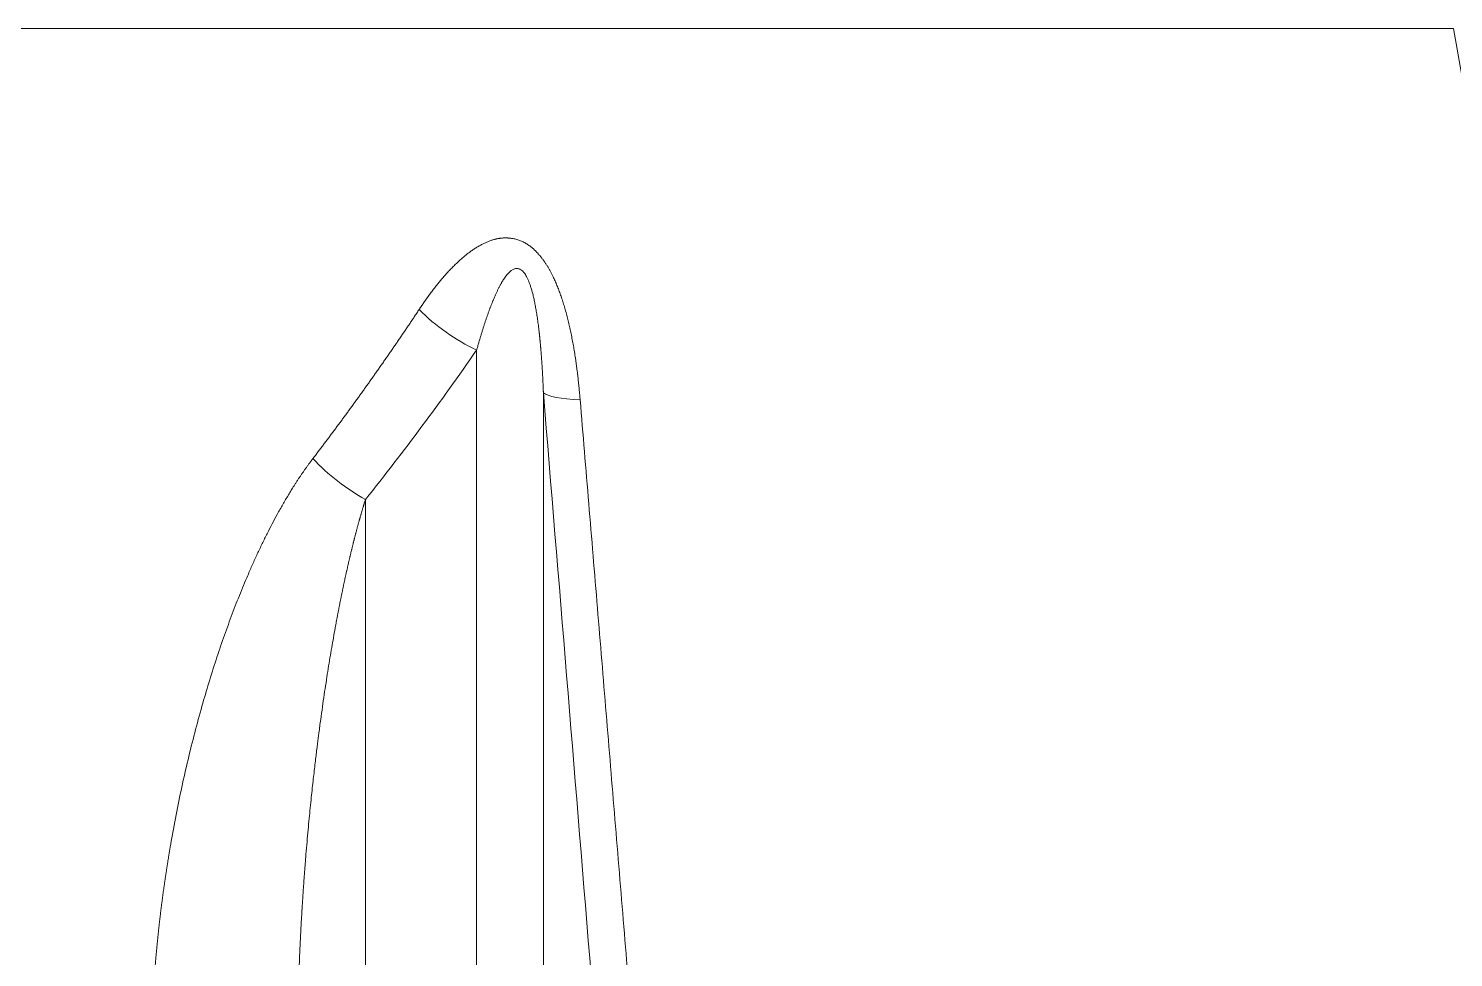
# Model space of a CAD drawing. Header units: millimetres. Extents: x 4664 to 8864, y -38 to 2932.
# Drawn here: x 5360.82 to 5397.37, y 1322.4 to 1346.22 of the extents above; entities that cross this region are included whole.
import ezdxf

# ---------------------------------------------------------------- set-up
doc = ezdxf.new("R2010")
doc.units = ezdxf.units.MM

msp = doc.modelspace()

# ---------------------------------------------------------------- linework, layer by layer
at = {"lineweight": 5}
for p, q in [((5397.37, 1346.224), (5269.819, 1346.224)), ((5400.434, 1328.845), (5397.37, 1346.224)), ((5372.316, 1298.426), (5372.316, 1337.975)), ((5374.029, 1336.88), (5374.029, 1295.445)), ((5369.467, 1334.147), (5369.467, 1298.426))]:
    msp.add_line(p, q, dxfattribs=at)
for centre, major_axis, ratio, start_param, end_param in [((5372.316, 1339.473), (-2.145, 1.49), 0.498551, 1.19806, 1.904108), ((5333.594, 1396.536), (0, 81.821), 0.677643, 3.845216, 3.914727), ((5376.597, 1337.153), (2.603, 0.213), 0.158189, 3.29336, 4.024856), ((5369.467, 1335.646), (-2.041, 1.63), 0.479988, 1.270457, 1.936854)]:
    msp.add_ellipse(centre, major_axis=major_axis, ratio=ratio, start_param=start_param, end_param=end_param, dxfattribs=at)
for points, knots in [([(5370.843, 1339.019), (5370.848, 1339.026), (5370.856, 1339.038), (5370.869, 1339.057), (5370.881, 1339.076), (5370.894, 1339.094), (5370.906, 1339.112), (5370.918, 1339.131), (5370.931, 1339.149), (5370.943, 1339.167), (5370.956, 1339.185), (5370.968, 1339.203), (5370.98, 1339.221), (5370.993, 1339.238), (5371.005, 1339.256), (5371.017, 1339.273), (5371.029, 1339.291), (5371.042, 1339.308), (5371.054, 1339.325), (5371.066, 1339.342), (5371.078, 1339.359), (5371.09, 1339.375), (5371.102, 1339.392), (5371.115, 1339.409), (5371.127, 1339.425), (5371.139, 1339.441), (5371.151, 1339.458), (5371.163, 1339.474), (5371.175, 1339.49), (5371.187, 1339.506), (5371.199, 1339.521), (5371.211, 1339.537), (5371.223, 1339.553), (5371.235, 1339.568), (5371.246, 1339.583), (5371.258, 1339.599), (5371.27, 1339.614), (5371.282, 1339.629), (5371.294, 1339.644), (5371.306, 1339.659), (5371.317, 1339.673), (5371.329, 1339.688), (5371.341, 1339.702), (5371.352, 1339.717), (5371.364, 1339.731), (5371.376, 1339.745), (5371.387, 1339.759), (5371.421, 1339.799), (5371.477, 1339.865), (5371.556, 1339.954), (5371.636, 1340.039), (5371.715, 1340.12), (5371.795, 1340.198), (5371.875, 1340.272), (5371.955, 1340.342), (5372.022, 1340.398), (5372.077, 1340.442), (5372.118, 1340.474), (5372.159, 1340.504), (5372.2, 1340.533), (5372.241, 1340.561), (5372.282, 1340.588), (5372.322, 1340.613), (5372.362, 1340.637), (5372.402, 1340.66), (5372.442, 1340.682), (5372.482, 1340.702), (5372.521, 1340.721), (5372.56, 1340.739), (5372.599, 1340.756), (5372.638, 1340.771), (5372.677, 1340.785), (5372.716, 1340.798), (5372.754, 1340.809), (5372.789, 1340.818), (5372.819, 1340.826), (5372.846, 1340.832), (5372.873, 1340.837), (5372.9, 1340.841), (5372.927, 1340.845), (5372.954, 1340.848), (5372.981, 1340.85), (5373.008, 1340.852), (5373.035, 1340.853), (5373.061, 1340.853), (5373.088, 1340.853), (5373.115, 1340.852), (5373.142, 1340.85), (5373.169, 1340.847), (5373.195, 1340.844), (5373.23, 1340.839), (5373.272, 1340.831), (5373.322, 1340.82), (5373.371, 1340.806), (5373.419, 1340.789), (5373.466, 1340.77), (5373.512, 1340.749), (5373.557, 1340.725), (5373.602, 1340.699), (5373.638, 1340.675), (5373.667, 1340.655), (5373.688, 1340.639), (5373.71, 1340.623), (5373.731, 1340.606), (5373.752, 1340.588), (5373.773, 1340.57), (5373.793, 1340.551), (5373.814, 1340.532), (5373.834, 1340.512), (5373.854, 1340.491), (5373.874, 1340.47), (5373.894, 1340.449), (5373.914, 1340.426), (5373.933, 1340.403), (5373.953, 1340.38), (5373.972, 1340.356), (5373.991, 1340.331), (5374.01, 1340.306), (5374.029, 1340.281), (5374.048, 1340.254), (5374.066, 1340.227), (5374.085, 1340.2), (5374.103, 1340.172), (5374.121, 1340.143), (5374.139, 1340.114), (5374.156, 1340.084), (5374.174, 1340.054), (5374.191, 1340.023), (5374.209, 1339.991), (5374.226, 1339.959), (5374.243, 1339.926), (5374.259, 1339.893), (5374.288, 1339.834), (5374.328, 1339.749), (5374.377, 1339.634), (5374.425, 1339.513), (5374.471, 1339.388), (5374.515, 1339.256), (5374.558, 1339.12), (5374.599, 1338.978), (5374.631, 1338.858), (5374.656, 1338.761), (5374.673, 1338.689), (5374.69, 1338.617), (5374.707, 1338.544), (5374.723, 1338.469), (5374.739, 1338.395), (5374.754, 1338.319), (5374.769, 1338.243), (5374.784, 1338.166), (5374.798, 1338.088), (5374.812, 1338.01), (5374.825, 1337.93), (5374.838, 1337.85), (5374.848, 1337.782), (5374.856, 1337.726), (5374.863, 1337.682), (5374.869, 1337.637), (5374.875, 1337.592), (5374.881, 1337.546), (5374.887, 1337.5), (5374.893, 1337.453), (5374.899, 1337.406), (5374.905, 1337.359), (5374.91, 1337.311), (5374.916, 1337.262), (5374.921, 1337.213), (5374.927, 1337.164), (5374.932, 1337.114), (5374.937, 1337.064), (5374.942, 1337.013), (5374.947, 1336.962), (5374.952, 1336.911), (5374.957, 1336.859), (5374.962, 1336.806), (5374.966, 1336.753), (5374.969, 1336.718), (5374.971, 1336.7)], [0, 0, 0, 0, 0.002986, 0.00596, 0.008922, 0.011871, 0.014809, 0.017735, 0.020648, 0.02355, 0.02644, 0.029317, 0.032183, 0.035036, 0.037878, 0.040708, 0.043525, 0.046331, 0.049125, 0.051907, 0.054677, 0.057436, 0.060182, 0.062917, 0.06564, 0.068351, 0.07105, 0.073737, 0.076413, 0.079077, 0.081729, 0.08437, 0.086998, 0.089615, 0.092221, 0.094815, 0.097397, 0.099967, 0.102526, 0.105074, 0.10761, 0.110134, 0.112647, 0.115148, 0.117638, 0.120116, 0.122583, 0.125039, 0.141508, 0.1577, 0.173621, 0.189279, 0.204679, 0.21983, 0.234739, 0.249416, 0.256889, 0.264252, 0.271506, 0.278653, 0.285694, 0.292631, 0.299467, 0.306202, 0.312839, 0.319381, 0.325828, 0.332185, 0.338452, 0.344634, 0.350731, 0.356748, 0.362686, 0.368549, 0.37434, 0.378405, 0.382445, 0.386459, 0.390451, 0.394422, 0.398372, 0.402304, 0.406219, 0.410119, 0.414006, 0.417881, 0.421745, 0.425601, 0.429451, 0.433295, 0.437136, 0.44441, 0.451573, 0.458637, 0.465617, 0.472525, 0.479378, 0.48619, 0.492977, 0.499753, 0.503166, 0.506588, 0.510021, 0.513467, 0.516926, 0.520402, 0.523894, 0.527404, 0.530935, 0.534488, 0.538063, 0.541663, 0.545289, 0.548942, 0.552623, 0.556334, 0.560076, 0.56385, 0.567658, 0.5715, 0.575379, 0.579294, 0.583247, 0.587239, 0.59127, 0.595343, 0.599458, 0.603616, 0.607817, 0.612063, 0.616355, 0.620693, 0.625078, 0.639076, 0.653518, 0.668424, 0.683813, 0.699701, 0.716103, 0.733035, 0.750507, 0.758932, 0.767427, 0.775995, 0.784636, 0.79335, 0.80214, 0.811004, 0.819945, 0.828964, 0.83806, 0.847235, 0.856489, 0.865824, 0.875239, 0.880357, 0.885527, 0.890749, 0.896024, 0.90135, 0.906729, 0.912161, 0.917645, 0.923183, 0.928772, 0.934415, 0.940111, 0.94586, 0.951662, 0.957517, 0.963426, 0.969388, 0.975403, 0.981472, 0.987594, 0.99377, 1, 1, 1, 1]), ([(5374.029, 1336.88), (5374.028, 1336.891), (5374.027, 1336.911), (5374.026, 1336.942), (5374.025, 1336.972), (5374.024, 1337.003), (5374.022, 1337.033), (5374.021, 1337.063), (5374.02, 1337.093), (5374.018, 1337.123), (5374.017, 1337.152), (5374.015, 1337.182), (5374.014, 1337.211), (5374.013, 1337.24), (5374.011, 1337.269), (5374.01, 1337.298), (5374.008, 1337.327), (5374.007, 1337.355), (5374.005, 1337.384), (5374.003, 1337.412), (5374.002, 1337.44), (5374, 1337.468), (5373.998, 1337.496), (5373.997, 1337.523), (5373.995, 1337.551), (5373.993, 1337.578), (5373.992, 1337.605), (5373.99, 1337.632), (5373.988, 1337.659), (5373.986, 1337.686), (5373.984, 1337.712), (5373.983, 1337.739), (5373.981, 1337.765), (5373.979, 1337.791), (5373.977, 1337.817), (5373.975, 1337.843), (5373.973, 1337.868), (5373.971, 1337.894), (5373.969, 1337.919), (5373.967, 1337.944), (5373.965, 1337.969), (5373.963, 1337.994), (5373.961, 1338.018), (5373.959, 1338.043), (5373.957, 1338.067), (5373.954, 1338.092), (5373.952, 1338.116), (5373.95, 1338.139), (5373.948, 1338.163), (5373.946, 1338.187), (5373.943, 1338.21), (5373.941, 1338.233), (5373.939, 1338.257), (5373.937, 1338.28), (5373.934, 1338.302), (5373.932, 1338.325), (5373.93, 1338.347), (5373.927, 1338.37), (5373.925, 1338.392), (5373.917, 1338.46), (5373.904, 1338.571), (5373.885, 1338.723), (5373.864, 1338.866), (5373.842, 1339.002), (5373.819, 1339.13), (5373.795, 1339.249), (5373.77, 1339.361), (5373.743, 1339.464), (5373.716, 1339.559), (5373.688, 1339.646), (5373.659, 1339.725), (5373.63, 1339.796), (5373.599, 1339.859), (5373.567, 1339.914), (5373.536, 1339.958), (5373.506, 1339.992), (5373.479, 1340.018), (5373.45, 1340.039), (5373.421, 1340.055), (5373.391, 1340.065), (5373.36, 1340.07), (5373.329, 1340.069), (5373.298, 1340.063), (5373.266, 1340.052), (5373.233, 1340.035), (5373.208, 1340.019), (5373.191, 1340.005), (5373.18, 1339.996), (5373.169, 1339.987), (5373.158, 1339.977), (5373.147, 1339.966), (5373.135, 1339.955), (5373.124, 1339.943), (5373.113, 1339.93), (5373.101, 1339.916), (5373.09, 1339.902), (5373.078, 1339.888), (5373.066, 1339.872), (5373.054, 1339.856), (5373.042, 1339.84), (5373.03, 1339.822), (5373.018, 1339.804), (5373.005, 1339.786), (5372.993, 1339.766), (5372.98, 1339.745), (5372.965, 1339.721), (5372.95, 1339.695), (5372.934, 1339.668), (5372.919, 1339.639), (5372.903, 1339.609), (5372.887, 1339.579), (5372.871, 1339.547), (5372.855, 1339.514), (5372.839, 1339.479), (5372.822, 1339.444), (5372.806, 1339.408), (5372.789, 1339.37), (5372.772, 1339.331), (5372.755, 1339.291), (5372.74, 1339.254), (5372.726, 1339.221), (5372.714, 1339.19), (5372.702, 1339.16), (5372.689, 1339.128), (5372.677, 1339.096), (5372.665, 1339.064), (5372.652, 1339.031), (5372.64, 1338.997), (5372.627, 1338.963), (5372.615, 1338.929), (5372.602, 1338.893), (5372.59, 1338.857), (5372.577, 1338.821), (5372.564, 1338.784), (5372.551, 1338.747), (5372.539, 1338.708), (5372.526, 1338.67), (5372.513, 1338.631), (5372.5, 1338.591), (5372.487, 1338.551), (5372.474, 1338.51), (5372.461, 1338.468), (5372.448, 1338.426), (5372.435, 1338.384), (5372.422, 1338.34), (5372.409, 1338.297), (5372.396, 1338.252), (5372.383, 1338.208), (5372.37, 1338.162), (5372.356, 1338.116), (5372.343, 1338.07), (5372.33, 1338.022), (5372.321, 1337.991), (5372.316, 1337.975)], [0, 0, 0, 0, 0.005086, 0.010145, 0.015177, 0.020182, 0.02516, 0.030111, 0.035036, 0.039933, 0.044804, 0.049648, 0.054465, 0.059255, 0.064019, 0.068755, 0.073465, 0.078148, 0.082804, 0.087433, 0.092036, 0.096611, 0.10116, 0.105682, 0.110178, 0.114646, 0.119088, 0.123503, 0.127891, 0.132252, 0.136587, 0.140895, 0.145176, 0.149431, 0.153659, 0.15786, 0.162034, 0.166182, 0.170303, 0.174397, 0.178465, 0.182506, 0.18652, 0.190507, 0.194468, 0.198403, 0.202311, 0.206192, 0.210046, 0.213874, 0.217676, 0.22145, 0.225198, 0.22892, 0.232615, 0.236284, 0.239926, 0.243541, 0.24713, 0.250693, 0.276511, 0.300968, 0.32407, 0.345825, 0.366241, 0.385332, 0.40311, 0.419592, 0.434801, 0.448764, 0.461516, 0.473104, 0.483591, 0.493061, 0.501627, 0.508002, 0.514019, 0.519802, 0.525487, 0.531221, 0.537146, 0.54339, 0.550064, 0.557259, 0.565046, 0.573483, 0.576339, 0.579289, 0.582334, 0.585476, 0.588716, 0.592054, 0.595493, 0.599032, 0.602674, 0.606418, 0.610265, 0.614216, 0.618272, 0.622433, 0.6267, 0.631073, 0.635552, 0.640138, 0.644832, 0.650645, 0.656641, 0.662822, 0.669189, 0.675741, 0.682481, 0.689408, 0.696522, 0.703825, 0.711317, 0.718998, 0.726868, 0.734929, 0.74318, 0.751621, 0.757686, 0.763841, 0.770087, 0.776424, 0.782852, 0.789371, 0.79598, 0.802681, 0.809473, 0.816357, 0.823331, 0.830397, 0.837555, 0.844804, 0.852144, 0.859577, 0.867101, 0.874717, 0.882424, 0.890224, 0.898115, 0.906099, 0.914174, 0.922342, 0.930601, 0.938953, 0.947397, 0.955934, 0.964562, 0.973283, 0.982096, 0.991002, 1, 1, 1, 1]), ([(5368.116, 1335.192), (5368.127, 1335.206), (5368.148, 1335.235), (5368.181, 1335.277), (5368.214, 1335.32), (5368.246, 1335.363), (5368.279, 1335.406), (5368.311, 1335.449), (5368.344, 1335.492), (5368.376, 1335.535), (5368.409, 1335.578), (5368.441, 1335.621), (5368.474, 1335.665), (5368.506, 1335.708), (5368.539, 1335.751), (5368.571, 1335.795), (5368.604, 1335.838), (5368.636, 1335.882), (5368.669, 1335.925), (5368.701, 1335.969), (5368.734, 1336.013), (5368.766, 1336.056), (5368.798, 1336.1), (5368.831, 1336.144), (5368.863, 1336.188), (5368.896, 1336.232), (5368.928, 1336.276), (5368.96, 1336.32), (5368.993, 1336.364), (5369.025, 1336.408), (5369.057, 1336.452), (5369.089, 1336.497), (5369.122, 1336.541), (5369.154, 1336.586), (5369.186, 1336.63), (5369.218, 1336.675), (5369.251, 1336.719), (5369.283, 1336.764), (5369.315, 1336.808), (5369.347, 1336.853), (5369.379, 1336.898), (5369.411, 1336.943), (5369.444, 1336.988), (5369.476, 1337.033), (5369.508, 1337.078), (5369.54, 1337.123), (5369.572, 1337.168), (5369.604, 1337.213), (5369.636, 1337.258), (5369.668, 1337.304), (5369.7, 1337.349), (5369.732, 1337.395), (5369.764, 1337.44), (5369.796, 1337.486), (5369.828, 1337.531), (5369.86, 1337.577), (5369.892, 1337.622), (5369.924, 1337.668), (5369.956, 1337.714), (5369.988, 1337.76), (5370.02, 1337.806), (5370.052, 1337.852), (5370.083, 1337.898), (5370.115, 1337.944), (5370.147, 1337.99), (5370.179, 1338.036), (5370.211, 1338.083), (5370.243, 1338.129), (5370.274, 1338.175), (5370.306, 1338.222), (5370.338, 1338.268), (5370.369, 1338.315), (5370.401, 1338.361), (5370.433, 1338.408), (5370.465, 1338.455), (5370.496, 1338.501), (5370.528, 1338.548), (5370.56, 1338.595), (5370.591, 1338.642), (5370.623, 1338.689), (5370.654, 1338.736), (5370.686, 1338.783), (5370.717, 1338.83), (5370.749, 1338.877), (5370.781, 1338.925), (5370.812, 1338.972), (5370.833, 1339.004), (5370.843, 1339.019)], [0, 0, 0, 0, 0.011365, 0.02274, 0.034124, 0.045518, 0.056921, 0.068334, 0.079756, 0.091188, 0.102629, 0.11408, 0.12554, 0.13701, 0.148489, 0.159977, 0.171476, 0.182983, 0.1945, 0.206027, 0.217563, 0.229109, 0.240664, 0.252228, 0.263803, 0.275386, 0.286979, 0.298582, 0.310194, 0.321816, 0.333447, 0.345088, 0.356738, 0.368398, 0.380067, 0.391746, 0.403434, 0.415132, 0.426839, 0.438556, 0.450282, 0.462018, 0.473763, 0.485518, 0.497283, 0.509057, 0.52084, 0.532633, 0.544436, 0.556248, 0.568069, 0.5799, 0.591741, 0.603591, 0.615451, 0.62732, 0.639199, 0.651087, 0.662985, 0.674893, 0.68681, 0.698736, 0.710672, 0.722618, 0.734573, 0.746537, 0.758511, 0.770495, 0.782488, 0.794491, 0.806504, 0.818525, 0.830557, 0.842598, 0.854648, 0.866708, 0.878778, 0.890857, 0.902946, 0.915044, 0.927152, 0.93927, 0.951397, 0.963533, 0.975679, 0.987835, 1, 1, 1, 1]), ([(5374.971, 1336.7), (5375.007, 1336.258), (5375.081, 1335.371), (5375.192, 1334.039), (5375.303, 1332.702), (5375.414, 1331.359), (5375.526, 1330.011), (5375.638, 1328.657), (5375.751, 1327.298), (5375.864, 1325.934), (5375.978, 1324.564), (5376.092, 1323.189), (5376.207, 1321.808), (5376.322, 1320.422), (5376.437, 1319.031), (5376.553, 1317.635), (5376.67, 1316.232), (5376.787, 1314.825), (5376.904, 1313.412), (5377.021, 1311.994), (5377.14, 1310.57), (5377.258, 1309.142), (5377.337, 1308.187), (5377.377, 1307.709)], [0, 0, 0, 0, 0.045765, 0.091716, 0.137852, 0.184173, 0.23068, 0.277372, 0.324249, 0.371312, 0.41856, 0.465994, 0.513613, 0.561418, 0.609407, 0.657583, 0.705943, 0.754489, 0.803221, 0.852137, 0.901239, 0.950527, 1, 1, 1, 1]), ([(5364.037, 1321.694), (5364.037, 1321.705), (5364.039, 1321.727), (5364.041, 1321.761), (5364.044, 1321.795), (5364.046, 1321.829), (5364.048, 1321.863), (5364.051, 1321.897), (5364.053, 1321.93), (5364.056, 1321.964), (5364.058, 1321.998), (5364.061, 1322.032), (5364.063, 1322.066), (5364.066, 1322.1), (5364.069, 1322.134), (5364.071, 1322.167), (5364.074, 1322.201), (5364.077, 1322.235), (5364.08, 1322.269), (5364.082, 1322.303), (5364.085, 1322.337), (5364.088, 1322.371), (5364.091, 1322.405), (5364.094, 1322.439), (5364.097, 1322.472), (5364.1, 1322.506), (5364.103, 1322.54), (5364.106, 1322.574), (5364.11, 1322.608), (5364.113, 1322.642), (5364.116, 1322.676), (5364.119, 1322.71), (5364.123, 1322.744), (5364.126, 1322.778), (5364.129, 1322.812), (5364.133, 1322.846), (5364.136, 1322.88), (5364.14, 1322.914), (5364.143, 1322.947), (5364.147, 1322.981), (5364.15, 1323.015), (5364.154, 1323.049), (5364.157, 1323.083), (5364.161, 1323.117), (5364.165, 1323.151), (5364.169, 1323.185), (5364.172, 1323.219), (5364.176, 1323.253), (5364.18, 1323.287), (5364.184, 1323.321), (5364.188, 1323.355), (5364.192, 1323.389), (5364.196, 1323.423), (5364.2, 1323.457), (5364.204, 1323.491), (5364.208, 1323.525), (5364.212, 1323.559), (5364.216, 1323.593), (5364.221, 1323.627), (5364.225, 1323.661), (5364.229, 1323.695), (5364.233, 1323.729), (5364.238, 1323.763), (5364.242, 1323.797), (5364.247, 1323.831), (5364.251, 1323.865), (5364.255, 1323.899), (5364.26, 1323.933), (5364.265, 1323.968), (5364.269, 1324.002), (5364.274, 1324.036), (5364.278, 1324.07), (5364.283, 1324.104), (5364.288, 1324.138), (5364.293, 1324.172), (5364.297, 1324.206), (5364.302, 1324.24), (5364.307, 1324.274), (5364.312, 1324.308), (5364.317, 1324.342), (5364.322, 1324.376), (5364.327, 1324.41), (5364.332, 1324.445), (5364.337, 1324.479), (5364.342, 1324.513), (5364.347, 1324.547), (5364.352, 1324.581), (5364.358, 1324.615), (5364.363, 1324.649), (5364.368, 1324.683), (5364.373, 1324.717), (5364.379, 1324.752), (5364.384, 1324.786), (5364.39, 1324.82), (5364.395, 1324.854), (5364.4, 1324.888), (5364.406, 1324.922), (5364.412, 1324.956), (5364.417, 1324.991), (5364.423, 1325.025), (5364.428, 1325.059), (5364.434, 1325.093), (5364.44, 1325.127), (5364.446, 1325.161), (5364.451, 1325.196), (5364.457, 1325.23), (5364.463, 1325.264), (5364.469, 1325.298), (5364.515, 1325.562), (5364.605, 1326.054), (5364.752, 1326.766), (5364.911, 1327.469), (5365.084, 1328.161), (5365.262, 1328.819), (5365.445, 1329.442), (5365.629, 1330.027), (5365.821, 1330.594), (5366.021, 1331.145), (5366.228, 1331.679), (5366.411, 1332.121), (5366.567, 1332.476), (5366.69, 1332.747), (5366.815, 1333.011), (5366.941, 1333.267), (5367.069, 1333.516), (5367.18, 1333.723), (5367.272, 1333.889), (5367.344, 1334.017), (5367.416, 1334.141), (5367.488, 1334.263), (5367.56, 1334.381), (5367.615, 1334.469), (5367.654, 1334.53), (5367.675, 1334.563), (5367.697, 1334.597), (5367.719, 1334.63), (5367.74, 1334.663), (5367.762, 1334.696), (5367.784, 1334.729), (5367.806, 1334.761), (5367.828, 1334.793), (5367.85, 1334.825), (5367.872, 1334.857), (5367.894, 1334.889), (5367.916, 1334.92), (5367.938, 1334.951), (5367.96, 1334.982), (5367.982, 1335.013), (5368.004, 1335.043), (5368.026, 1335.073), (5368.049, 1335.103), (5368.071, 1335.133), (5368.093, 1335.163), (5368.108, 1335.182), (5368.116, 1335.192)], [0, 0, 0, 0, 0.002296, 0.004593, 0.00689, 0.009189, 0.011487, 0.013787, 0.016087, 0.018388, 0.020689, 0.022991, 0.025294, 0.027597, 0.029902, 0.032206, 0.034512, 0.036818, 0.039125, 0.041432, 0.043741, 0.04605, 0.048359, 0.05067, 0.052981, 0.055292, 0.057605, 0.059918, 0.062232, 0.064547, 0.066862, 0.069178, 0.071495, 0.073812, 0.076131, 0.07845, 0.080769, 0.08309, 0.085411, 0.087733, 0.090056, 0.092379, 0.094704, 0.097029, 0.099354, 0.101681, 0.104008, 0.106336, 0.108665, 0.110995, 0.113325, 0.115656, 0.117988, 0.120321, 0.122655, 0.124989, 0.127324, 0.12966, 0.131997, 0.134334, 0.136672, 0.139012, 0.141352, 0.143692, 0.146034, 0.148376, 0.150719, 0.153063, 0.155408, 0.157754, 0.160101, 0.162448, 0.164796, 0.167145, 0.169495, 0.171846, 0.174197, 0.17655, 0.178903, 0.181257, 0.183612, 0.185968, 0.188325, 0.190682, 0.193041, 0.1954, 0.19776, 0.200121, 0.202483, 0.204846, 0.20721, 0.209574, 0.21194, 0.214306, 0.216674, 0.219042, 0.221411, 0.223781, 0.226152, 0.228523, 0.230896, 0.23327, 0.235644, 0.23802, 0.240396, 0.242773, 0.245151, 0.247531, 0.249911, 0.300378, 0.350485, 0.400254, 0.449711, 0.498882, 0.542651, 0.585593, 0.62773, 0.669082, 0.709674, 0.74953, 0.771284, 0.792656, 0.81365, 0.834273, 0.854529, 0.874426, 0.88532, 0.896025, 0.906541, 0.91687, 0.927014, 0.936973, 0.939938, 0.942894, 0.945839, 0.948775, 0.951701, 0.954618, 0.957525, 0.960422, 0.96331, 0.966188, 0.969057, 0.971916, 0.974766, 0.977606, 0.980438, 0.98326, 0.986072, 0.988876, 0.991671, 0.994456, 0.997232, 1, 1, 1, 1]), ([(5369.467, 1334.147), (5369.464, 1334.14), (5369.46, 1334.125), (5369.453, 1334.103), (5369.446, 1334.081), (5369.439, 1334.059), (5369.432, 1334.036), (5369.425, 1334.013), (5369.418, 1333.99), (5369.411, 1333.967), (5369.404, 1333.944), (5369.396, 1333.921), (5369.389, 1333.897), (5369.382, 1333.873), (5369.375, 1333.849), (5369.368, 1333.825), (5369.361, 1333.801), (5369.354, 1333.776), (5369.347, 1333.751), (5369.339, 1333.726), (5369.332, 1333.701), (5369.325, 1333.676), (5369.318, 1333.651), (5369.311, 1333.625), (5369.303, 1333.599), (5369.296, 1333.573), (5369.289, 1333.547), (5369.282, 1333.521), (5369.274, 1333.494), (5369.267, 1333.467), (5369.26, 1333.441), (5369.252, 1333.414), (5369.245, 1333.386), (5369.238, 1333.359), (5369.231, 1333.331), (5369.223, 1333.304), (5369.216, 1333.276), (5369.208, 1333.247), (5369.201, 1333.219), (5369.194, 1333.191), (5369.186, 1333.162), (5369.179, 1333.133), (5369.172, 1333.104), (5369.164, 1333.075), (5369.157, 1333.045), (5369.149, 1333.016), (5369.142, 1332.986), (5369.135, 1332.956), (5369.127, 1332.926), (5369.12, 1332.896), (5369.112, 1332.865), (5369.105, 1332.835), (5369.097, 1332.804), (5369.09, 1332.773), (5369.082, 1332.742), (5369.075, 1332.71), (5369.067, 1332.679), (5369.06, 1332.647), (5369.052, 1332.615), (5369.045, 1332.583), (5369.037, 1332.551), (5369.03, 1332.518), (5369.022, 1332.485), (5369.015, 1332.453), (5369.007, 1332.42), (5369, 1332.386), (5368.992, 1332.353), (5368.985, 1332.319), (5368.977, 1332.286), (5368.97, 1332.252), (5368.962, 1332.218), (5368.955, 1332.183), (5368.947, 1332.149), (5368.94, 1332.114), (5368.932, 1332.079), (5368.925, 1332.044), (5368.917, 1332.009), (5368.909, 1331.974), (5368.902, 1331.938), (5368.894, 1331.902), (5368.887, 1331.866), (5368.879, 1331.83), (5368.872, 1331.794), (5368.864, 1331.757), (5368.857, 1331.721), (5368.849, 1331.684), (5368.842, 1331.647), (5368.834, 1331.61), (5368.826, 1331.572), (5368.819, 1331.535), (5368.811, 1331.497), (5368.804, 1331.459), (5368.796, 1331.421), (5368.789, 1331.382), (5368.781, 1331.344), (5368.774, 1331.305), (5368.766, 1331.266), (5368.759, 1331.227), (5368.751, 1331.188), (5368.744, 1331.148), (5368.736, 1331.109), (5368.729, 1331.069), (5368.721, 1331.029), (5368.714, 1330.989), (5368.706, 1330.948), (5368.699, 1330.908), (5368.691, 1330.867), (5368.684, 1330.826), (5368.664, 1330.717), (5368.632, 1330.536), (5368.587, 1330.28), (5368.543, 1330.011), (5368.497, 1329.732), (5368.452, 1329.44), (5368.406, 1329.137), (5368.361, 1328.823), (5368.315, 1328.496), (5368.28, 1328.233), (5368.254, 1328.033), (5368.236, 1327.894), (5368.217, 1327.739), (5368.196, 1327.57), (5368.174, 1327.386), (5368.151, 1327.186), (5368.127, 1326.972), (5368.101, 1326.742), (5368.075, 1326.496), (5368.048, 1326.236), (5368.021, 1325.96), (5367.994, 1325.668), (5367.966, 1325.361), (5367.944, 1325.101), (5367.927, 1324.894), (5367.915, 1324.746), (5367.904, 1324.601), (5367.893, 1324.457), (5367.883, 1324.316), (5367.873, 1324.177), (5367.864, 1324.04), (5367.855, 1323.905), (5367.846, 1323.773), (5367.838, 1323.643), (5367.831, 1323.515), (5367.823, 1323.39), (5367.816, 1323.266), (5367.81, 1323.146), (5367.803, 1323.027), (5367.798, 1322.911), (5367.792, 1322.797), (5367.787, 1322.685), (5367.782, 1322.576), (5367.777, 1322.469), (5367.773, 1322.364), (5367.769, 1322.261), (5367.765, 1322.161), (5367.761, 1322.063), (5367.758, 1321.968), (5367.756, 1321.905), (5367.755, 1321.874)], [0, 0, 0, 0, 0.001944, 0.003901, 0.005873, 0.007857, 0.009856, 0.011868, 0.013894, 0.015933, 0.017986, 0.020053, 0.022133, 0.024227, 0.026335, 0.028456, 0.030591, 0.03274, 0.034902, 0.037078, 0.039268, 0.041471, 0.043688, 0.045919, 0.048163, 0.050422, 0.052693, 0.054979, 0.057278, 0.059591, 0.061918, 0.064258, 0.066612, 0.06898, 0.071361, 0.073756, 0.076165, 0.078587, 0.081024, 0.083474, 0.085937, 0.088415, 0.090906, 0.093411, 0.095929, 0.098462, 0.101008, 0.103568, 0.106141, 0.108728, 0.111329, 0.113944, 0.116572, 0.119215, 0.121871, 0.12454, 0.127224, 0.129921, 0.132632, 0.135356, 0.138095, 0.140847, 0.143613, 0.146392, 0.149186, 0.151993, 0.154814, 0.157649, 0.160497, 0.163359, 0.166235, 0.169125, 0.172028, 0.174946, 0.177877, 0.180821, 0.18378, 0.186752, 0.189738, 0.192738, 0.195752, 0.198779, 0.20182, 0.204875, 0.207944, 0.211026, 0.214122, 0.217232, 0.220356, 0.223494, 0.226645, 0.22981, 0.232989, 0.236182, 0.239388, 0.242609, 0.245843, 0.24909, 0.252352, 0.255627, 0.258917, 0.262219, 0.265536, 0.268867, 0.272211, 0.275569, 0.278941, 0.282327, 0.285726, 0.305985, 0.327133, 0.34917, 0.372097, 0.395913, 0.42062, 0.446216, 0.472701, 0.500077, 0.510125, 0.521374, 0.533822, 0.547471, 0.562319, 0.578368, 0.595617, 0.614067, 0.633716, 0.654566, 0.676615, 0.699865, 0.724316, 0.749966, 0.761905, 0.773658, 0.785225, 0.796607, 0.807803, 0.818812, 0.829637, 0.840275, 0.850728, 0.860995, 0.871076, 0.880971, 0.890681, 0.900204, 0.909542, 0.918695, 0.927661, 0.936442, 0.945037, 0.953446, 0.961669, 0.969707, 0.977559, 0.985225, 0.992705, 1, 1, 1, 1])]:
    msp.add_open_spline(points, degree=3, knots=knots, dxfattribs=at)
msp.add_open_spline([(5376.405, 1307.889), (5375.612, 1317.554), (5374.82, 1327.217), (5374.029, 1336.88)], degree=3, dxfattribs=at)

doc.saveas('drawing.dxf')
